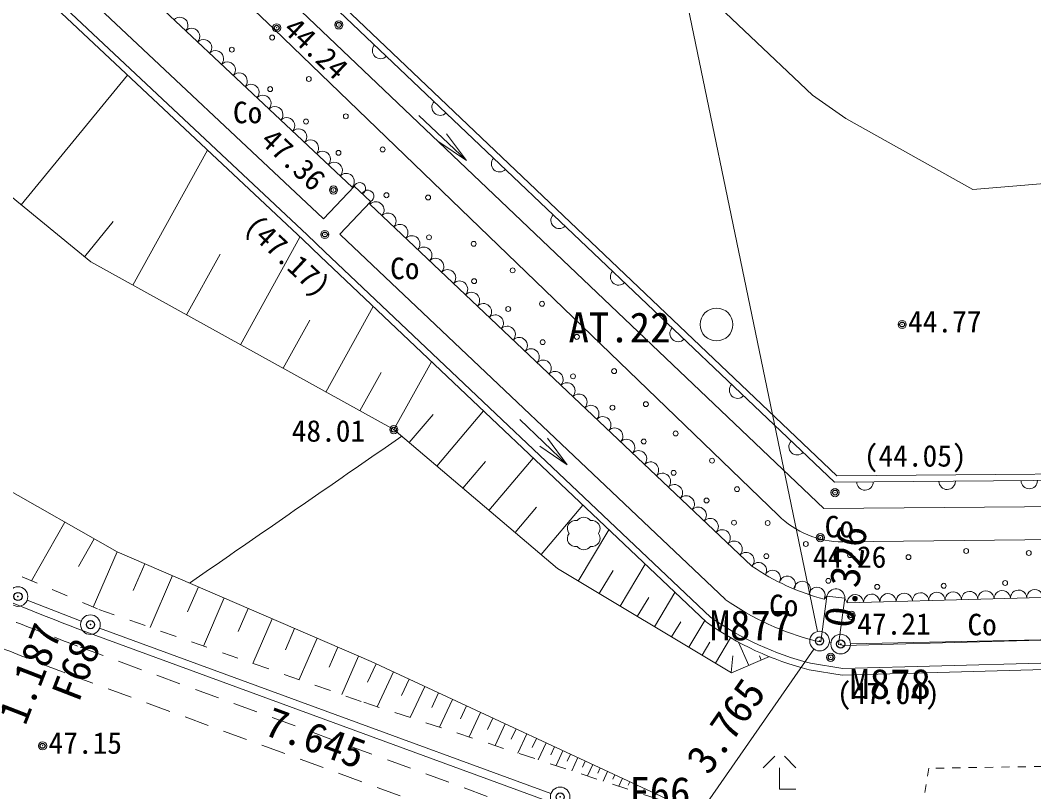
# Model space of a CAD drawing. Units: millimetres, scale not verified. Extents: x -29071210 to -28860960, y -117775216 to -117329466.
# Drawn here: x -29021216 to -29005729, y -117607941 to -117596152 of the extents above; entities that cross this region are included whole.
import ezdxf
from ezdxf.enums import TextEntityAlignment as Align

# ---------------------------------------------------------------- set-up
doc = ezdxf.new("R2010")
doc.units = ezdxf.units.MM
doc.header["$LTSCALE"] = 250
doc.header["$PDMODE"] = 32
doc.header["$PDSIZE"] = 125
for name, pattern in [('USER4', [2.5, 1.5, -1]), ('USER7', [2, 1, -1]), ('USER8', [1, 0.5, -0.5])]:
    doc.linetypes.add(name, pattern=pattern)
for name, color, linetype, lineweight in [('S-SUV', 7, 'Continuous', 13), ('S-SUV-HTXT', 7, 'Continuous', 13), ('S-SUV-LWCN', 7, 'Continuous', 13), ('S-SUV-ROW', 7, 'Continuous', 15), ('S-SUV-SRVR', 3, 'Continuous', 13)]:
    doc.layers.add(name, color=color, linetype=linetype, lineweight=lineweight)
doc.layers.add('S-SUV-BMK', color=7, linetype='Continuous')
doc.styles.add('ＭＳ ゴシック', font='')
doc.styles.get('ＭＳ ゴシック').set_extended_font_data('MS Gothic')

# ---------------------------------------------------------------- blocks, each defined once
blk = doc.blocks.new('ﾌﾟﾛｯﾄﾏｰｸ-03_1')
at = {"color": 3, "linetype": 'Continuous', "lineweight": 25}
blk.add_circle((0, 0), 0.5, dxfattribs=at)
at = {"color": 3}
blk.add_point((0, 0), dxfattribs=at)
blk = doc.blocks.new('植樹')
at = {"color": 7, "linetype": 'Continuous', "lineweight": 13}
for centre, radius, start, end in [((-0.5, 0.3), 0.5, 79.16209, 216.8699), ((0, 0.5), 0.499, 35.63102, 144.36898), ((0.5, 0.3), 0.5, 323.1301, 100.83791), ((-0.5, -0.3), 0.5, 143.1301, 280.83791), ((0.5, -0.3), 0.5, 259.16209, 36.8699), ((0, -0.5), 0.499, 215.63102, 324.36898)]:
    blk.add_arc(centre, radius, start, end, dxfattribs=at)
blk = doc.blocks.new('open_arrow')
at = {"color": 0, "linetype": 'Continuous', "lineweight": -2}
blk.add_lwpolyline([(7.5, 1.25), (0, 0), (7.5, -1.25)], dxfattribs=at)
blk = doc.blocks.new('竹林')
at = {"color": 7, "linetype": 'Continuous', "lineweight": 13}
for p, q in [((-1, 0.3), (-0.3, 1)), ((0.3, 1), (1, 0.3)), ((0, 0.3), (0, -1)), ((0, -1), (1, -1))]:
    blk.add_line(p, q, dxfattribs=at)
blk = doc.blocks.new('ﾌﾟﾛｯﾄﾏｰｸ-03')
at = {"color": 7, "linetype": 'Continuous', "lineweight": 15}
blk.add_circle((0, 0), 0.5, dxfattribs=at)
at = {"color": 7}
blk.add_point((0, 0), dxfattribs=at)
blk = doc.blocks.new('ﾌﾟﾛｯﾄﾏｰｸ-02')
at = {"color": 7, "linetype": 'Continuous', "lineweight": 20}
blk.add_circle((0, 0), 0.5, dxfattribs=at)

msp = doc.modelspace()

# ---------------------------------------------------------------- linework, layer by layer
at = {"layer": 'S-SUV'}
for p, q in [((-29030029.1, -117586549.7), (-29016591, -117599176.3)), ((-29030362.8, -117586853.6), (-29016899.1, -117599504.2)), ((-29030292.2, -117586782.8), (-29016830.6, -117599431.3)), ((-29021201.3, -117598973.4), (-29019577.2, -117596987.9)), ((-29015123.4, -117597605.6), (-29014398.8, -117598294.7)), ((-29019497.6, -117600198), (-29018355.7, -117598135.6)), ((-29016116, -117598691), (-29016580.9, -117599185.8)), ((-29015865, -117598924), (-29016333.2, -117599422.3)), ((-29020233.8, -117599764.9), (-29019795.1, -117599228.5)), ((-29016591, -117599176.3), (-29016580.9, -117599185.8)), ((-29017852.7, -117601108.8), (-29016942, -117599463.9)), ((-29016560, -117599689.6), (-29016830.6, -117599431.3)), ((-29016333.2, -117599422.3), (-29016319.3, -117599435.6)), ((-29010445.6, -117605000.4), (-29016319.3, -117599435.6)), ((-29016899.1, -117599504.2), (-29016628.8, -117599762.2)), ((-29018675.2, -117600653.4), (-29018162, -117599726.6)), ((-29010736.7, -117605344.5), (-29016628.8, -117599762.2)), ((-29010667.9, -117605271.9), (-29016560, -117599689.6)), ((-29016546.3, -117601832.1), (-29015823, -117600525.7)), ((-29017199.5, -117601470.4), (-29016791.1, -117600732.9)), ((-29015508, -117602407), (-29014933.1, -117601368.7)), ((-29016027.2, -117602119.6), (-29015702.6, -117601533.4)), ((-29015273.1, -117602606.3), (-29014906.3, -117602174)), ((-29014852.3, -117602963.4), (-29014138.2, -117602121.8)), ((-29013582, -117602254.8), (-29012856.1, -117602942.6)), ((-29014054.4, -117603640.4), (-29013377.4, -117602842.5)), ((-29014453.4, -117603301.9), (-29014105.6, -117602892)), ((-29013655.5, -117603978.9), (-29013326.3, -117603590.9)), ((-29013256.6, -117604317.4), (-29012616.7, -117603563.3)), ((-29020533.5, -117603820.4), (-29021042.1, -117604717.7)), ((-29012688.1, -117604720.7), (-29012219.4, -117603939.6)), ((-29020084.9, -117604074.7), (-29020324.6, -117604497.7)), ((-29019735, -117604273), (-29020100, -117605117.9)), ((-29019312.6, -117604455.5), (-29019489.8, -117604865.8)), ((-29012368.3, -117604912.6), (-29012155.2, -117604557.4)), ((-29012048.6, -117605104.4), (-29011664.9, -117604464.9)), ((-29018890.1, -117604638), (-29019231.8, -117605428.8)), ((-29018494.8, -117604808.9), (-29018659.6, -117605190.3)), ((-29011525.1, -117605418.6), (-29011210.9, -117604895)), ((-29018099.4, -117604979.7), (-29018416.9, -117605714.6)), ((-29011786.8, -117605261.5), (-29011612.4, -117604970.7)), ((-29008889, -117604952), (-29008983.2, -117605648.3)), ((-29008615, -117604981), (-29008711.4, -117605693.1)), ((-29017732, -117605138.4), (-29017885.1, -117605492.9)), ((-29017364.5, -117605297.2), (-29017659.6, -117605980.2)), ((-29011263.3, -117605575.6), (-29011123.6, -117605342.8)), ((-29011001.5, -117605732.7), (-29010757, -117605325.1)), ((-29020213.5, -117605496.8), (-29013168.5, -117608080.4)), ((-29017023, -117605444.8), (-29017165.4, -117605774.2)), ((-29016681.5, -117605592.3), (-29016955.8, -117606227.1)), ((-29010797.7, -117605855), (-29010676.7, -117605653.2)), ((-29010593.9, -117605977.2), (-29010360.3, -117605587.8)), ((-29010084.6, -117606012.8), (-29010239.3, -117605655.3)), ((-29009067.3, -117605634.5), (-29008983.2, -117605648.3)), ((-29016364.1, -117605729.5), (-29016496.4, -117606035.7)), ((-29008711.4, -117605693.1), (-29008624.3, -117605707.5)), ((-29016046.7, -117605866.6), (-29016301.6, -117606456.6)), ((-29010354.6, -117606120.8), (-29010326.6, -117605865.6)), ((-29010346, -117606126), (-29009769.1, -117605876.2)), ((-29009892, -117605929.4), (-29009920.3, -117605864)), ((-29009139.2, -117605977.3), (-29008648.1, -117606058.3)), ((-29015779.6, -117605984.5), (-29015910.6, -117606266.2)), ((-29015513, -117606108.5), (-29015761, -117606641.8)), ((-29009159.6, -117606075.3), (-29008654.9, -117606158.5)), ((-29015274.5, -117606219.4), (-29015391.9, -117606472)), ((-29015036, -117606330.4), (-29015257.8, -117606807.4)), ((-29014822.6, -117606429.6), (-29014927.7, -117606655.5)), ((-29014609.2, -117606528.8), (-29014807.7, -117606955.5)), ((-29014395.9, -117606628.1), (-29014489.2, -117606828.8)), ((-29014182.5, -117606727.3), (-29014357.6, -117607103.7)), ((-29013994.3, -117606814.8), (-29014076.7, -117606991.9)), ((-29013806.1, -117606902.3), (-29013960.5, -117607234.4)), ((-29013640.1, -117606979.5), (-29013712.7, -117607135.8)), ((-29013474.1, -117607056.7), (-29013610.3, -117607349.6)), ((-29013327.6, -117607124.9), (-29013391.7, -117607262.7)), ((-29013181.2, -117607193), (-29013301.3, -117607451.3)), ((-29013052, -117607253), (-29013108.6, -117607374.6)), ((-29012922.8, -117607313.1), (-29013028.8, -117607541)), ((-29012808.9, -117607366.1), (-29012858.8, -117607473.3)), ((-29012695, -117607419.1), (-29012788.4, -117607620.1)), ((-29012581.6, -117607471.8), (-29012625.2, -117607565.6)), ((-29012468.3, -117607524.5), (-29012549.3, -117607698.8)), ((-29012354.9, -117607577.2), (-29012392.3, -117607657.7)), ((-29012241.6, -117607629.9), (-29012310.2, -117607777.5)), ((-29012128.2, -117607682.6), (-29012159.4, -117607749.7)), ((-29012014.9, -117607735.4), (-29012071.1, -117607856.2)), ((-29011901.6, -117607788.1), (-29011926.5, -117607841.8)), ((-29011788.2, -117607840.8), (-29011832, -117607934.9)), ((-29011674.9, -117607893.5), (-29011693.7, -117607933.9))]:
    msp.add_line(p, q, dxfattribs=at)
at = {"layer": 'S-SUV', "linetype": 'USER4'}
for p, q in [((-29020301, -117605731), (-29013257.3, -117608314.1)), ((-29020458.5, -117606152.5), (-29013417.1, -117608734.8))]:
    msp.add_line(p, q, dxfattribs=at)
at = {"layer": 'S-SUV'}
for points in [[(-29026165.3, -117552522.2), (-29027445.3, -117568247.3), (-29028795.9, -117584720.5), (-29017024.6, -117595916.3), (-29008934.1, -117603612.7), (-28996672, -117603510.4), (-28989082.3, -117605015.5)], [(-29025769.2, -117552586.7), (-29027046.7, -117568279.9), (-29028381.6, -117584562.5), (-29016748.9, -117595626.5), (-29008775.6, -117603211.3), (-28996634.4, -117603110.1), (-28989004.5, -117604623.1)], [(-29025670.2, -117552602.8), (-29026947, -117568288), (-29028278, -117584523), (-29016680, -117595554), (-29008736, -117603111), (-28996625, -117603010), (-28988984.8, -117604525)], [(-29022011, -117584987), (-29021069, -117584917), (-29020136, -117586377), (-29018436, -117588451), (-29016419, -117590375), (-29009109, -117597295), (-29008602, -117597655), (-29006657, -117598739), (-28993437, -117597634)], [(-29009634, -117603716), (-29017336, -117596287), (-29028894, -117585323)], [(-29010035, -117604494), (-29015872.2, -117598963.7), (-29015865, -117598922), (-29016116, -117598689), (-29016145.9, -117598702.6), (-29029584, -117586076)], [(-29010990, -117608212), (-29015856, -117605949), (-29019735, -117604273), (-29021547, -117603246), (-29023601, -117601414), (-29025266, -117599205), (-29026152, -117597778), (-29026885, -117595678), (-29027349, -117593595), (-29028426, -117591307), (-29029369, -117589731), (-29029861, -117589126), (-29032299, -117587033), (-29031826, -117586623)], [(-29031826, -117586623), (-29029552, -117588690), (-29028867, -117589381), (-29027876, -117590962), (-29027093, -117592343), (-29025735, -117595049), (-29023257, -117597292), (-29020137, -117599844), (-29015508, -117602407), (-29013006, -117604530), (-29010346, -117606126)], [(-28989606, -117605317), (-28996649, -117604037), (-28997061, -117603992), (-29008648, -117604122)], [(-28989341.5, -117616635.6), (-28987668, -117610516), (-28987019, -117607227), (-28986975, -117606956), (-28987068, -117606823), (-28987077, -117606759), (-28987396, -117606598), (-28987481, -117606624), (-28991263, -117605862), (-28996530, -117604835), (-28996529, -117604772), (-28996813, -117604742), (-28996861, -117604815), (-28997151, -117604761), (-29001646, -117604893), (-29004127, -117604933), (-29008580, -117605056), (-29008615, -117604981), (-29008889, -117604952), (-29008932, -117604998)], [(-28996994.4, -117605406.7), (-29001631.2, -117605542.8), (-29004112.8, -117605582.9), (-29008624.3, -117605707.5)], [(-28997023.1, -117605757.7), (-29001623.3, -117605892.8), (-29004105.1, -117605932.8), (-29008648.1, -117606058.3)], [(-28997031.3, -117605858), (-29001621, -117605992.7), (-29004102.9, -117606032.8), (-29008654.9, -117606158.5)]]:
    msp.add_lwpolyline(points, dxfattribs=at)
at = {"layer": 'S-SUV', "linetype": 'USER7'}
msp.add_lwpolyline([(-29031168.4, -117585642.1), (-29032119, -117585491), (-29033567, -117586632), (-29033452, -117587772), (-29032582, -117588759), (-29029940, -117589913), (-29029044, -117591720), (-29028788, -117593943), (-29028521, -117595237), (-29028506, -117598522), (-29027746, -117599425), (-29027786, -117600732), (-29026799, -117601366), (-29025924, -117601957), (-29024129, -117603435), (-29022108, -117604265), (-29020015, -117605154), (-29015967, -117606574), (-29010990, -117608212)], dxfattribs=at)
at = {"layer": 'S-SUV', "linetype": 'USER8'}
msp.add_lwpolyline([(-29002567, -117609106), (-29003849, -117607526), (-29007332, -117607582), (-29007797.3, -117610338.3)], dxfattribs=at)
at = {"layer": 'S-SUV'}
for centre in [(-29017366.3, -117596415.6), (-29017982.9, -117596601.2), (-29016805.8, -117597048.6), (-29017397, -117597203.1), (-29016241.2, -117597618.5), (-29016849.6, -117597699.3), (-29016353, -117598177.8), (-29015677.9, -117598125.3), (-29015620.7, -117598824.9), (-29014984.2, -117598859.5), (-29014969.5, -117599467.6), (-29014286.5, -117599567.9), (-29013691.2, -117599973.6), (-29014281.1, -117600137.8), (-29013759.2, -117600563.9), (-29013242.5, -117600484), (-29012709.9, -117600990), (-29013233.1, -117601070.8), (-29012141.2, -117601512.8), (-29012768.5, -117601591.9), (-29012166.6, -117602071.3), (-29011655.3, -117602018), (-29011688.5, -117602588.7), (-29011199.9, -117602465.4), (-29010644.6, -117602881.7), (-29011231.9, -117603067.3), (-29010262.5, -117603317.6), (-29010728.5, -117603490.7), (-29010309, -117603829.7), (-29009793.8, -117603834.2), (-29009211.8, -117604154.6), (-29006761.8, -117604261.2), (-29005804.4, -117604292.3), (-29009815.1, -117604340.2), (-29008536.8, -117604324.3), (-29007642, -117604356.2), (-29008867, -117604718.4), (-29006166.6, -117604750.4), (-29008119.9, -117604809.8), (-29007104, -117604793)]:
    msp.add_circle(centre, 37.5, dxfattribs=at)
for centre, radius, start, end in [((-29018778.7, -117596228.1), 124.6, 316.59562, 136.97124), ((-29018597.1, -117596398.8), 124.6, 316.59562, 136.97124), ((-29018415.5, -117596569.4), 124.6, 316.59562, 136.97124), ((-29015709.7, -117596614.3), 125.5, 136.65614, 316.20417), ((-29018233.9, -117596740), 124.6, 316.59562, 136.97124), ((-29018052.3, -117596910.7), 124.6, 316.59562, 136.97124), ((-29017870.8, -117597081.3), 124.6, 316.59562, 136.97124), ((-29017689.2, -117597251.9), 124.6, 316.59562, 136.97124), ((-29017507.6, -117597422.5), 124.6, 316.59562, 136.97124), ((-29014800.5, -117597479.3), 125.5, 136.65614, 316.20417), ((-29017326, -117597593.2), 124.6, 316.59562, 136.97124), ((-29017144.4, -117597763.8), 124.6, 316.59562, 136.97124), ((-29016962.8, -117597934.4), 124.6, 316.59562, 136.97124), ((-29016781.2, -117598105.1), 124.6, 316.59562, 136.97124), ((-29016599.6, -117598275.7), 124.6, 316.59562, 136.97124), ((-29016418, -117598446.3), 124.6, 316.59562, 136.97124), ((-29013891.3, -117598344.2), 125.5, 136.65614, 316.20417), ((-29016236.4, -117598617), 124.6, 316.97124, 136.97124), ((-29016030.7, -117598722.9), 91.8, 295.94844, 158.31127), ((-29015905.2, -117598839.4), 91.8, 295.94844, 158.31127), ((-29015781.5, -117599050.6), 125.6, 316.83964, 136.25392), ((-29015599.1, -117599223.4), 125.6, 316.83964, 136.25392), ((-29012982, -117599209.2), 125.5, 136.65614, 316.20417), ((-29015416.7, -117599396.2), 125.6, 316.83964, 136.25392), ((-29015234.2, -117599569), 125.6, 316.83964, 136.25392), ((-29015051.8, -117599741.9), 125.6, 316.83964, 136.25392), ((-29014869.4, -117599914.7), 125.6, 316.83964, 136.25392), ((-29014687, -117600087.5), 125.6, 316.83964, 136.25392), ((-29012072.8, -117600074.1), 125.5, 136.65614, 316.20417), ((-29014504.6, -117600260.3), 125.6, 316.83964, 136.25392), ((-29014322.2, -117600433.2), 125.6, 316.83964, 136.25392), ((-29014139.8, -117600606), 125.6, 316.83964, 136.25392), ((-29013957.3, -117600778.8), 125.6, 316.83964, 136.25392), ((-29013774.9, -117600951.6), 125.6, 316.83964, 136.25392), ((-29011163.5, -117600939.1), 125.5, 136.65614, 316.20417), ((-29013592.5, -117601124.4), 125.6, 316.83964, 136.25392), ((-29013410.1, -117601297.3), 125.6, 316.83964, 136.25392), ((-29013227.7, -117601470.1), 125.6, 316.83964, 136.25392), ((-29013045.3, -117601642.9), 125.6, 316.83964, 136.25392), ((-29012862.9, -117601815.7), 125.6, 316.83964, 136.25392), ((-29010254.3, -117601804), 125.5, 136.65614, 316.20417), ((-29012680.4, -117601988.6), 125.6, 316.83964, 136.25392), ((-29012498, -117602161.4), 125.6, 316.83964, 136.25392), ((-29012315.6, -117602334.2), 125.6, 316.83964, 136.25392), ((-29012133.2, -117602507), 125.6, 316.83964, 136.25392), ((-29011950.8, -117602679.8), 125.6, 316.83964, 136.25392), ((-29011768.4, -117602852.7), 125.6, 316.83964, 136.25392), ((-29009345, -117602669), 125.5, 136.65614, 316.20417), ((-29011586, -117603025.5), 125.6, 316.83964, 136.25392), ((-29011403.5, -117603198.3), 125.6, 316.83964, 136.25392), ((-29005797.3, -117603186), 125.5, 180.70379, 0.25182), ((-29011221.1, -117603371.1), 125.6, 316.83964, 136.25392), ((-29008307.1, -117603206.9), 125.5, 180.70379, 0.25182), ((-29007052.2, -117603196.5), 125.5, 180.70379, 0.25182), ((-29011038.7, -117603543.9), 125.6, 316.83964, 136.25392), ((-29010856.3, -117603716.8), 125.6, 316.83964, 136.25392), ((-29010673.9, -117603889.6), 125.6, 316.83964, 136.25392), ((-29008646.9, -117602719.1), 1402.9, 225.28372, 269.95601), ((-28999262, -117550412), 58934.7, 245.14379, 249.17568), ((-29010491.5, -117604062.4), 125.6, 316.83964, 136.25392), ((-29010309.1, -117604235.2), 125.6, 316.83964, 136.25392), ((-29010126.6, -117604408.1), 125.6, 316.83964, 136.25392), ((-29009931.7, -117604558.6), 121.8, 327.38062, 148.00303), ((-29008007.5, -117601515.7), 3602.9, 235.75412, 255.13118), ((-29009719.3, -117604677.3), 122, 328.94348, 154.19099), ((-29009494.5, -117604770.1), 124, 324.80476, 166.08054), ((-29009266.6, -117604851.1), 127, 322.96025, 175.67588), ((-29009041.5, -117604939), 124.3, 331.69384, 174.69311), ((-29008753.4, -117604979.8), 138.4, 359.52085, 168.39583), ((-29007208.1, -117605017.9), 124.8, 1.47456, 181.68987), ((-29006958.7, -117605011), 124.8, 1.47456, 181.68987), ((-29006709.2, -117605004.1), 124.8, 1.47456, 181.68987), ((-29006459.8, -117604997.2), 124.8, 1.47456, 181.68987), ((-29006210.4, -117604990.3), 124.8, 1.47456, 181.68987), ((-29005960.9, -117604983.4), 124.8, 1.47456, 181.68987), ((-29005711.5, -117604976.5), 124.8, 1.47456, 181.68987), ((-29008007.5, -117601515.7), 4252.9, 235.02722, 255.57016), ((-29008455.3, -117605052.3), 124.8, 1.47456, 181.68987), ((-29008205.9, -117605045.4), 124.8, 1.47456, 181.68987), ((-29007956.4, -117605038.5), 124.8, 1.47456, 181.68987), ((-29007707, -117605031.7), 124.8, 1.47456, 181.68987), ((-29007457.5, -117605024.8), 124.8, 1.47456, 181.68987), ((-29008007.5, -117601515.7), 4702.9, 234.61506, 255.81912), ((-29008007.5, -117601515.7), 4602.9, 234.70139, 255.76697)]:
    msp.add_arc(centre, radius, start, end, dxfattribs=at)
at = {"layer": 'S-SUV', "linetype": 'USER4'}
for radius, start, end in [(59184.7, 245.14235, 249.17712), (59634.7, 245.13981, 249.17971), (61634.7, 245.12907, 249.19085)]:
    msp.add_arc((-28999262, -117550412), radius, start, end, dxfattribs=at)
at = {"layer": 'S-SUV-LWCN'}
msp.add_open_spline([(-29018628.4, -117604751.1), (-29017548.1, -117604003.8), (-29016467.8, -117603256.5), (-29015387.5, -117602509.2)], degree=3, dxfattribs=at)
msp.add_open_spline([(-29006930.8, -117610739.6), (-29005561.1, -117610590.2), (-29004173.2, -117610559.8), (-29002821.8, -117610291.3), (-29001052.2, -117609939.8), (-28998354.6, -117610427.5), (-28997625.5, -117608777.2), (-28997196.4, -117607806.1), (-28998559.1, -117606870.1), (-28999025.9, -117605916.5)], degree=3, knots=[0, 0, 0, 0, 1, 1, 1, 2, 2, 2, 3, 3, 3, 3], dxfattribs=at)
at = {"layer": 'S-SUV-ROW'}
for p, q in [((-29009032.5, -117605491.1), (-29014010.9, -117581494)), ((-29021111, -117605012.1), (-29020283.6, -117605333)), ((-29020002.9, -117605438.9), (-29013106.6, -117607968.4)), ((-29008529, -117605680.9), (-28997005.3, -117605439.1)), ((-29008853.5, -117605659.1), (-29008827.5, -117605662.9)), ((-29011066.5, -117608606.3), (-29009087.6, -117605761.1))]:
    msp.add_line(p, q, dxfattribs=at)

# ---------------------------------------------------------------- block references
at = {"layer": 'S-SUV', "xscale": 66.7, "yscale": 66.7}
for p, rotation in [((-29014398.8, -117598294.7), 136.4), ((-29012856.1, -117602942.6), 136.5)]:
    msp.add_blockref('open_arrow', p, dxfattribs=dict(at, rotation=rotation))
at = {"layer": 'S-SUV', "xscale": 250, "yscale": 250}
for name, p in [('植樹', (-29012605, -117603994)), ('竹林', (-29009612.2, -117607649.4))]:
    msp.add_blockref(name, p, dxfattribs=at)
at = {"layer": 'S-SUV-BMK', "xscale": 300, "yscale": 300}
for p in [(-29021250.9, -117604957.8), (-29020143.7, -117605387.2), (-29009002, -117605638), (-29008679, -117605684), (-29012965.7, -117608020.1)]:
    msp.add_blockref('ﾌﾟﾛｯﾄﾏｰｸ-03', p, dxfattribs=at)
at = {"layer": 'S-SUV-SRVR'}
for name, p, xscale, yscale in [('ﾌﾟﾛｯﾄﾏｰｸ-03_1', (-29017298.1, -117596266.3), 75, 75), ('ﾌﾟﾛｯﾄﾏｰｸ-03_1', (-29016347.9, -117596222.4), 75, 75), ('ﾌﾟﾛｯﾄﾏｰｸ-03_1', (-29016429.8, -117598746.2), 75, 75), ('ﾌﾟﾛｯﾄﾏｰｸ-03_1', (-29016561.1, -117599424.9), 75, 75), ('ﾌﾟﾛｯﾄﾏｰｸ-02', (-29010575.8, -117600800.9), 500, 500), ('ﾌﾟﾛｯﾄﾏｰｸ-03_1', (-29007740, -117600800), 75, 75), ('ﾌﾟﾛｯﾄﾏｰｸ-03_1', (-29015508, -117602407), 75, 75), ('ﾌﾟﾛｯﾄﾏｰｸ-03_1', (-29008764.6, -117603369.2), 75, 75), ('ﾌﾟﾛｯﾄﾏｰｸ-03_1', (-29008990.4, -117604057.8), 75, 75), ('ﾌﾟﾛｯﾄﾏｰｸ-03_1', (-29008517.7, -117605244.9), 75, 75), ('ﾌﾟﾛｯﾄﾏｰｸ-03_1', (-29008831.2, -117605886.4), 75, 75), ('ﾌﾟﾛｯﾄﾏｰｸ-03_1', (-29020875, -117607239), 75, 75)]:
    msp.add_blockref(name, p, dxfattribs=dict(at, xscale=xscale, yscale=yscale))

# ---------------------------------------------------------------- texts
at = {"layer": 'S-SUV-BMK', "style": 'ＭＳ ゴシック'}
for s, p in [('M877', (-29010681.3, -117605167.5)), ('M878', (-29008547.1, -117606063)), ('F66', (-29011910.2, -117607714.7))]:
    msp.add_text(s, height=458.2, dxfattribs=at).set_placement(p, align=Align.TOP_LEFT)
msp.add_text('F68', height=458.2, rotation=68.802, dxfattribs=at).set_placement((-29020751, -117606425.4), align=Align.TOP_LEFT)
at = {"layer": 'S-SUV-HTXT', "style": 'ＭＳ ゴシック'}
for p in [(-29017741.9, -117597560.6), (-29015339.9, -117599943.4), (-29008699.6, -117603890.2), (-29009549.1, -117605094), (-29006517, -117605386.1)]:
    msp.add_text('Co', height=329.9, dxfattribs=at).set_placement(p, align=Align.MIDDLE_CENTER)
for s, rotation, p in [('0.326', 81.895, (-29008608, -117604652.5)), ('1.187', 68.802, (-29021070.2, -117606134)), ('3.765', 55.181, (-29010436.3, -117606933.9)), ('7.645', 339.857, (-29016705.4, -117607114.4))]:
    msp.add_text(s, height=458.2, rotation=rotation, dxfattribs=at).set_placement(p, align=Align.MIDDLE_CENTER)
at = {"layer": 'S-SUV-SRVR', "style": 'ＭＳ ゴシック'}
for s, p in [('44.24', (-29017285.1, -117596387.2)), ('47.36', (-29017632.1, -117598087.4))]:
    msp.add_text(s, height=329.9, rotation=316.783, dxfattribs=at).set_placement(p, align=Align.BOTTOM_LEFT)
msp.add_text('(47.17)', height=329.9, rotation=316.783, dxfattribs=at).set_placement((-29017309.4, -117599943.4), align=Align.BOTTOM_CENTER)
at = {"layer": 'S-SUV-SRVR', "color": 7, "style": 'ＭＳ ゴシック'}
msp.add_text('AT.22', height=458.2, dxfattribs=at).set_placement((-29012058.9, -117600844.3), align=Align.MIDDLE_CENTER)
at = {"layer": 'S-SUV-SRVR', "style": 'ＭＳ ゴシック'}
for s, p in [('44.77', (-29007649.1, -117601020.2)), ('48.01', (-29017068.1, -117602690.4)), ('44.26', (-29009102.7, -117604617.1)), ('47.21', (-29008425.2, -117605639.2)), ('47.15', (-29020784.1, -117607459.2))]:
    msp.add_text(s, height=329.9, dxfattribs=at).set_placement(p, align=Align.BOTTOM_LEFT)
for s, p in [('(44.05)', (-29007539.6, -117603071.2)), ('(47.04)', (-29007951.2, -117606700.5))]:
    msp.add_text(s, height=329.9, dxfattribs=at).set_placement(p, align=Align.BOTTOM_CENTER)

doc.saveas('drawing.dxf')
